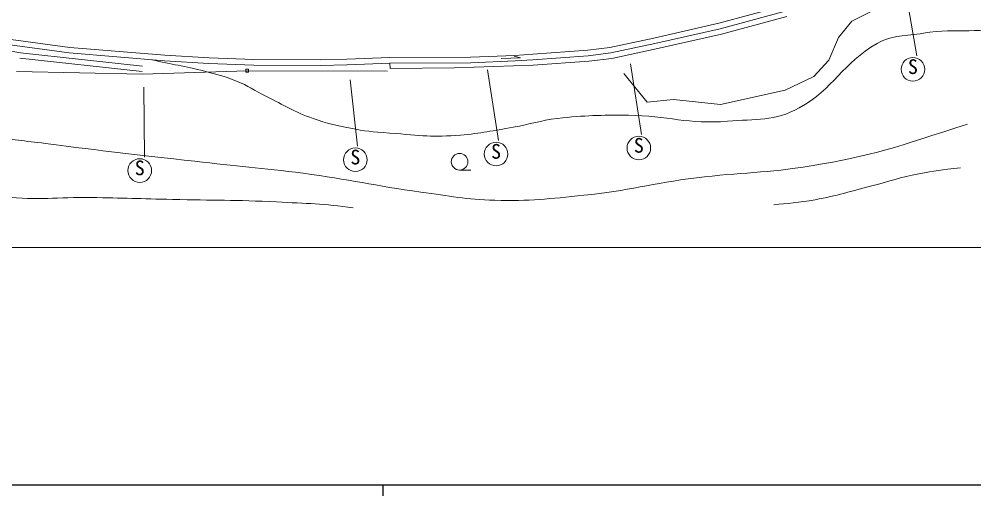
# Model space of a CAD drawing. Units: millimetres, scale not verified. Extents: x 40000 to 680000, y 20000 to 380000.
# Drawn here: x 335310 to 421098, y 204000 to 246839 of the extents above; entities that cross this region are included whole.
import ezdxf
from ezdxf.enums import TextEntityAlignment as Align

# ---------------------------------------------------------------- set-up
doc = ezdxf.new("R2010")
doc.units = ezdxf.units.MM
doc.header["$LTSCALE"] = 1000
doc.layers.add('M-BGD-RSTR', color=7, linetype='Continuous', lineweight=13)
doc.layers.add('M-TTL-BAND', color=7, linetype='Continuous', lineweight=25)
doc.styles.add('ＭＳ ゴシック', font='')
doc.styles.get('ＭＳ ゴシック').set_extended_font_data('MS Gothic')

msp = doc.modelspace()

# ---------------------------------------------------------------- linework, layer by layer
at = {"layer": 'M-BGD-RSTR'}
for p, q in [((414854, 249894), (415979, 243535)), ((398188, 246461), (404003, 248022)), ((413708, 248419), (410142, 246658)), ((398308, 245976), (404142, 247541)), ((392327, 245129), (398188, 246461)), ((398428, 245490), (404280, 247061)), ((410142, 246658), (408940, 245173)), ((325520, 245540), (335422, 243815)), ((392435, 244641), (398308, 245976)), ((392542, 244153), (398428, 245490)), ((339799, 243796), (333819, 244612)), ((339855, 244293), (333894, 245106)), ((388389, 244291), (392327, 245129)), ((388471, 243798), (392435, 244641)), ((408940, 245173), (408069, 243150)), ((335422, 243815), (346409, 242622)), ((348376, 243100), (339799, 243796)), ((348405, 243599), (339855, 244293)), ((381455, 243692), (379861, 243575)), ((381455, 243692), (386399, 244050)), ((386399, 244050), (388389, 244291)), ((386447, 243552), (388471, 243798)), ((388553, 243304), (392542, 244153)), ((335369, 243318), (346355, 242125)), ((352363, 242863), (348376, 243100)), ((352387, 243362), (348405, 243599)), ((356387, 242702), (352363, 242863)), ((356398, 243202), (352387, 243362)), ((362376, 243175), (356398, 243202)), ((362376, 243175), (364753, 243240)), ((364753, 243240), (368625, 243390)), ((364772, 242740), (368645, 242891)), ((368625, 243390), (375877, 243423)), ((368631, 242890), (375890, 242923)), ((368637, 242390), (368631, 242890)), ((379861, 243575), (375877, 243423)), ((379890, 243076), (375890, 242923)), ((381482, 243193), (379890, 243076)), ((381482, 243193), (386447, 243552)), ((381508, 242693), (386495, 243054)), ((386495, 243054), (388553, 243304)), ((390229, 242823), (391217, 236463)), ((408069, 243150), (406720, 241687)), ((362382, 242675), (356387, 242702)), ((364766, 242740), (362382, 242675)), ((368637, 242390), (374432, 242456)), ((374432, 242456), (381508, 242693)), ((377401, 242283), (378369, 235921)), ((391728, 239387), (389651, 241963)), ((365057, 241396), (365726, 235409)), ((406720, 241687), (404152, 240460)), ((346523, 240738), (346586, 234432)), ((404152, 240460), (398343, 239156)), ((394102, 239626), (391728, 239387)), ((398343, 239156), (394102, 239626)), ((374892, 233277), (375892, 233277)), ((108938, 226330), (533028, 226330))]:
    msp.add_line(p, q, dxfattribs=at)
for points in [[(378622, 243298), (380353, 243369), (379780, 243501)], [(368399, 242166), (355804, 242195), (346387, 241889), (335077, 242121)]]:
    msp.add_lwpolyline(points, dxfattribs=at)
msp.add_lwpolyline([(355684, 242083), (355684, 242333), (355934, 242333), (355934, 242083)], close=True, dxfattribs=at)
for centre, radius in [((415618, 242326), 1061), ((390993, 235255), 1061), ((365522, 234202), 1061), ((378165, 234715), 1061), ((346152, 233230), 1061), ((374892, 234027), 750)]:
    msp.add_circle(centre, radius, dxfattribs=at)
for points, knots in [([(368585, 236604), (371522, 236353), (372479, 236223), (374965, 236421), (376834, 236569), (377866, 236808), (379714, 237129), (381271, 237400), (382114, 237726), (383684, 237909), (386162, 238198), (387570, 238216), (390064, 238193), (393545, 238160), (395492, 237361), (398960, 237661), (401514, 237882), (403172, 237619), (405411, 238866), (408504, 240588), (409315, 242897), (412394, 244644), (413849, 245469), (414930, 245270), (416576, 245565), (419688, 246123), (421669, 245323), (424622, 246451), (426929, 247333), (427953, 248388), (430081, 249641), (432589, 251118), (434633, 251197), (436496, 253434), (437211, 254291), (436992, 255146), (437647, 256050), (438402, 257092), (439196, 257482), (440445, 257791), (441426, 258034), (442053, 257720), (442995, 257356), (444256, 256869), (444647, 255720), (445995, 255631), (449308, 255413), (450935, 257228), (453970, 258573), (455878, 259418), (456793, 260238), (458755, 260948), (460599, 261616), (461744, 261605), (463647, 262082), (467100, 262948), (469004, 263549), (472437, 264493), (477713, 265942), (480660, 266782), (485941, 268214), (490437, 269434), (492907, 270319), (497461, 271298), (499214, 271675), (500212, 271832), (501997, 272007), (504698, 272271), (505730, 272138), (508945, 271936)], [0, 0, 0, 0, 1, 1, 1, 2, 2, 2, 3, 3, 3, 4, 4, 4, 5, 5, 5, 6, 6, 6, 7, 7, 7, 8, 8, 8, 9, 9, 9, 10, 10, 10, 11, 11, 11, 12, 12, 12, 13, 13, 13, 14, 14, 14, 15, 15, 15, 16, 16, 16, 17, 17, 17, 18, 18, 18, 19, 19, 19, 20, 20, 20, 21, 21, 21, 22, 22, 22, 23, 23, 23, 23]), ([(282758, 253782), (283398, 253571), (284044, 253328), (284836, 252990), (286663, 252210), (287587, 251562), (289347, 250641), (292263, 249116), (293913, 248295), (296805, 246726), (300462, 244741), (302444, 243510), (306089, 241505), (307831, 240548), (308782, 239963), (310564, 239082), (313174, 237790), (314622, 237020), (317331, 235950), (320133, 234843), (321796, 234482), (324658, 233545), (326733, 232865), (327868, 232395), (329972, 231811), (331529, 231378), (332392, 231033), (333999, 230860), (337018, 230535), (338737, 230844), (341773, 230804), (344636, 230766), (346238, 230703), (349100, 230636), (352748, 230551), (354796, 230596), (358440, 230413), (361143, 230276), (362691, 230245), (365325, 229876)], [0, 0, 0, 0, 1, 1, 1, 2, 2, 2, 3, 3, 3, 4, 4, 4, 5, 5, 5, 6, 6, 6, 7, 7, 7, 8, 8, 8, 9, 9, 9, 10, 10, 10, 11, 11, 11, 12, 12, 12, 13, 13, 13, 13]), ([(291826, 252390), (292497, 252033), (293205, 251653), (294051, 251213), (297232, 249555), (298901, 248396), (302173, 246925), (304592, 245837), (305971, 245267), (308481, 244410), (311938, 243230), (313954, 242816), (317429, 241689), (319812, 240915), (321140, 240457), (323489, 239586), (325449, 238859), (326500, 238323), (328478, 237648), (330162, 237073), (331116, 236769), (332849, 236370), (334704, 235942), (335785, 235917), (337673, 235669), (342907, 234980), (345848, 234658), (351093, 234061), (354893, 233629), (357032, 233479), (360824, 232989), (364981, 232452), (367266, 231853), (371420, 231298), (374006, 230953), (375450, 230615), (378058, 230556), (381187, 230486), (382944, 230691), (386057, 231010), (390029, 231417), (392197, 232081), (396159, 232577), (400178, 233079), (402476, 232997), (406473, 233651), (412083, 234569), (414096, 235338), (420531, 237412)], [0, 0, 0, 0, 1, 1, 1, 2, 2, 2, 3, 3, 3, 4, 4, 4, 5, 5, 5, 6, 6, 6, 7, 7, 7, 8, 8, 8, 9, 9, 9, 10, 10, 10, 11, 11, 11, 12, 12, 12, 13, 13, 13, 14, 14, 14, 15, 15, 15, 16, 16, 16, 16]), ([(368585, 236604), (366940, 236729), (366435, 236766), (365081, 237026), (363756, 237280), (363014, 237456), (361740, 237902), (360007, 238508), (359139, 239104), (357491, 239913), (356443, 240427), (355912, 240837), (354830, 241275), (353749, 241713), (353104, 241856), (351976, 242151), (350143, 242629), (349083, 242755), (347240, 243189), (347234, 243191), (347228, 243192), (347222, 243193)], [0, 0, 0, 0, 1, 1, 1, 2, 2, 2, 3, 3, 3, 4, 4, 4, 5, 5, 5, 6, 6, 6, 7, 7, 7, 7]), ([(403129, 230164), (404268, 230259), (405393, 230346), (406831, 230607), (408851, 230973), (409943, 231363), (411935, 231860), (413581, 232271), (414477, 232615), (416143, 232935), (417601, 233215), (418123, 233280), (419904, 233472)], [0, 0, 0, 0, 1, 1, 1, 2, 2, 2, 3, 3, 3, 4, 4, 4, 4])]:
    msp.add_open_spline(points, degree=3, knots=knots, dxfattribs=at)
at = {"layer": 'M-TTL-BAND'}
for p, q in [((40000, 205000), (579000, 205000)), ((368000, 205000), (368000, 204000))]:
    msp.add_line(p, q, dxfattribs=at)

# ---------------------------------------------------------------- texts
at = {"layer": 'M-BGD-RSTR', "style": 'ＭＳ ゴシック'}
for p in [(415168, 243226), (390543, 236155), (365072, 235102), (377715, 235615), (345702, 234130)]:
    msp.add_text('S', height=1320, dxfattribs=at).set_placement(p, align=Align.TOP_LEFT)

doc.saveas('drawing.dxf')
